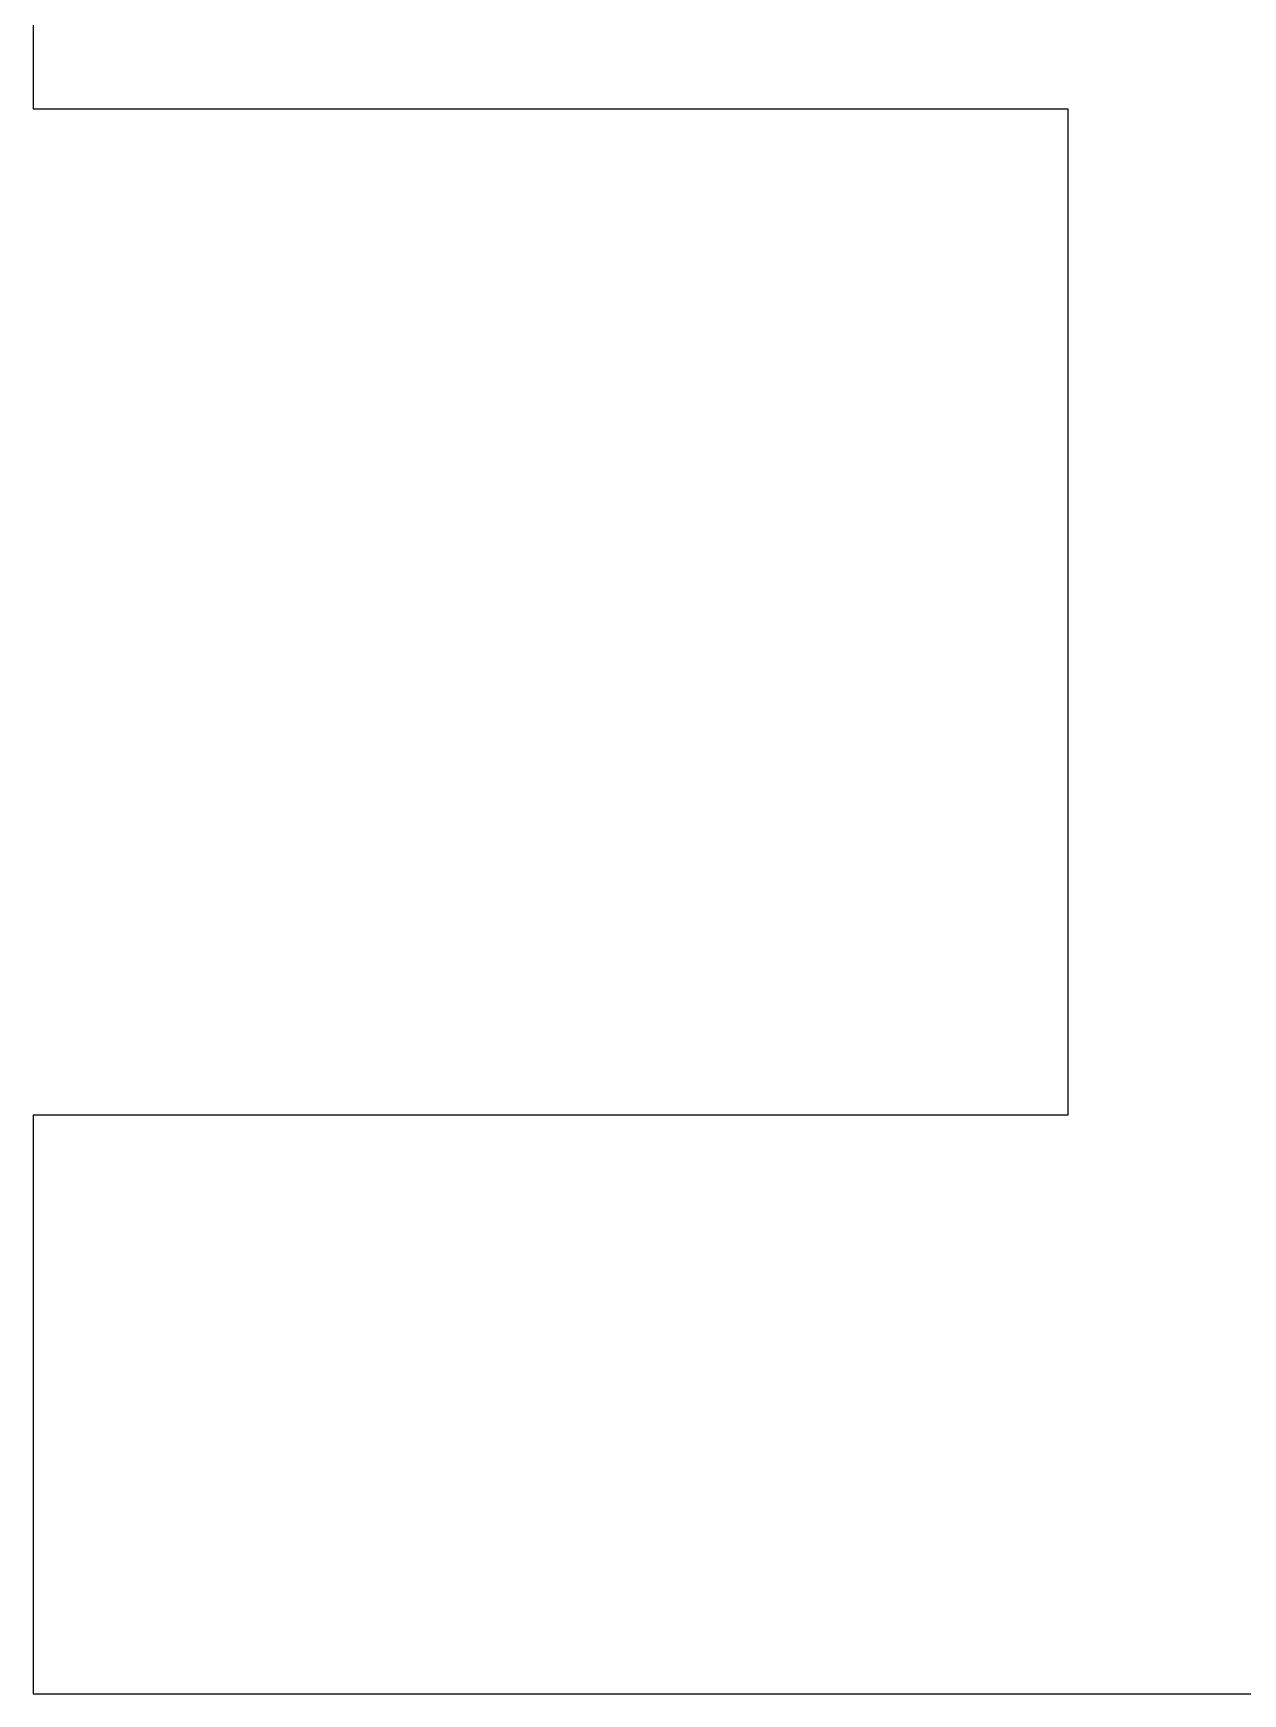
# Model space of a CAD drawing. Header units: metres. Extents: x -204 to 204, y -189 to 146.
# Drawn here: x -156 to -95, y -189.2 to -105.4 of the extents above; entities that cross this region are included whole.
import ezdxf

# ---------------------------------------------------------------- set-up
doc = ezdxf.new("R2010")
doc.units = ezdxf.units.M

msp = doc.modelspace()

# ---------------------------------------------------------------- linework, layer by layer
for p, q in [((-156, -91.4398), (-156, -109.22)), ((-156, -109.22), (-103.8, -109.22)), ((-103.8, -109.22), (-103.8, -160.02)), ((-103.8, -160.02), (-156, -160.02)), ((-156, -160.02), (-156, -189.23)), ((-156, -189.23), (156, -189.23))]:
    msp.add_line(p, q)

doc.saveas('drawing.dxf')
